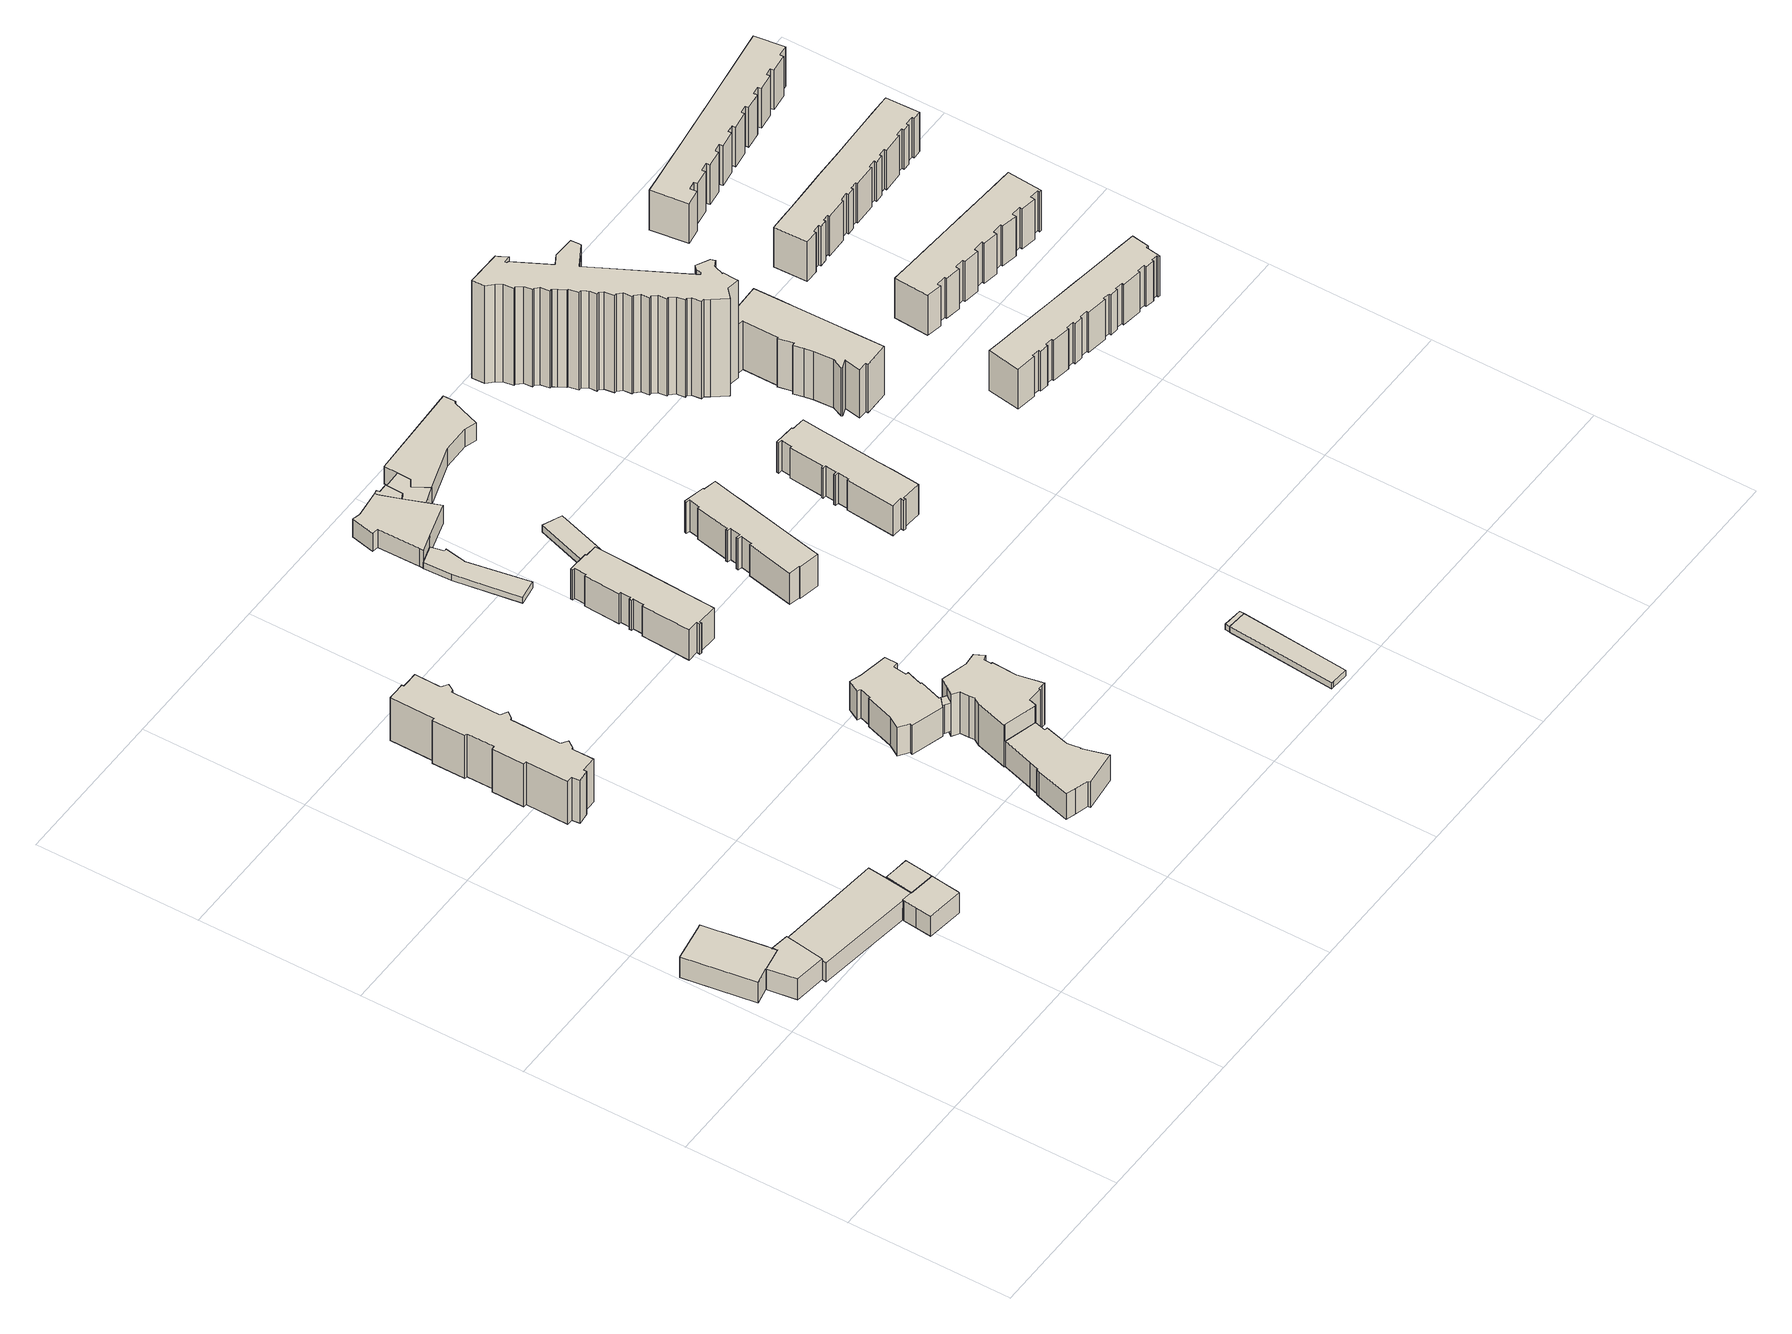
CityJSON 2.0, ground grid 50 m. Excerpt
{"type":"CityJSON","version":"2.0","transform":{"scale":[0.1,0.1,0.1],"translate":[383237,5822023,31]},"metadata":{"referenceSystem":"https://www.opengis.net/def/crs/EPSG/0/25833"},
"CityObjects":{
"building1":{"type":"Building","attributes":{"Gemeindeschluessel":"11000004","function":"31001_3065"},"address":[{"country":"Germany","locality":"Berlin","thoroughfareNumber":"1, 3","thoroughfareName":"Popitzweg"}],"children":["building1-1","building1-2","building1-3","building1-4","building1-5"]},
"building1-1":{"type":"BuildingPart","attributes":{"BezugspunktDach":"2200","measuredHeight":6.91,"storeysAboveGround":1},"parents":["building1"],"geometry":[{"type":"Solid","lod":"1","boundaries":[[[[0,1,2,3,4,5,6,7,8]],[[9,10,11,12,13,14,15,16,17]],[[9,17,8,7]],[[11,10,6,5]],[[12,11,5,4]],[[13,12,4,3]],[[14,13,3,2]],[[17,16,0,8]],[[10,9,7,6]],[[15,14,2,1]],[[16,15,1,0]]]]}]},
"building1-2":{"type":"BuildingPart","attributes":{"BezugspunktDach":"2200","measuredHeight":7.59,"storeysAboveGround":1},"parents":["building1"],"geometry":[{"type":"MultiSurface","lod":"1","boundaries":[[[18,19,20,21,22,23]],[[24,25,10,9,26,27]],[[24,27,23,22],[24,28,29,27]],[[30,28,22,21]],[[10,25,21,20]],[[7,6,10,20,19]],[[26,9,19,18]],[[27,26,18,23]],[[28,24,27,29]],[[25,24,28,30]],[[9,10,6,7]]]}]},
"building1-3":{"type":"BuildingPart","attributes":{"BezugspunktDach":"2200","measuredHeight":7.47,"storeysAboveGround":1},"parents":["building1"],"geometry":[{"type":"MultiSurface","lod":"1","boundaries":[[[31,32,29,28,30,33,34,35,36,37,38]],[[39,40,41,42,43,25,24,27,44,45,46]],[[39,46,38,37]],[[40,39,37,36]],[[41,40,36,35]],[[42,41,35,34]],[[43,42,34,33]],[[25,43,33,30]],[[44,27,29,32]],[[45,44,32,31]],[[46,45,31,38]],[[24,25,30,28]],[[47,27,24,28,29]]]}]},
"building1-4":{"type":"BuildingPart","attributes":{"BezugspunktDach":"2200","measuredHeight":7.45,"storeysAboveGround":1},"parents":["building1"],"geometry":[{"type":"MultiSurface","lod":"1","boundaries":[[[48,49,50,51,52,53,54,55]],[[14,56,57,58,59,60,61,15]],[[14,2,1,55,54]],[[56,14,54,53]],[[57,56,53,52]],[[58,57,52,51]],[[59,58,51,50]],[[1,2,14,15]],[[60,59,62,50,49]],[[61,60,49,48]],[[1,15,61,48,55]]]}]},
"building1-5":{"type":"BuildingPart","attributes":{"BezugspunktDach":"2200","measuredHeight":7.44,"storeysAboveGround":1},"parents":["building1"],"geometry":[{"type":"MultiSurface","lod":"1","boundaries":[[[63,64,65,50,66,67,68,69]],[[70,71,16,59,72,73,74,75]],[[70,75,69,68]],[[71,70,68,67]],[[16,71,67,66]],[[49,48,55,15,61,15,1,0,16,66,50]],[[59,76,60]],[[72,59,50,65]],[[73,72,65,64]],[[74,73,64,63]],[[75,74,63,69]],[[16,0,1,15]],[[59,60,49,50]],[[60,76,61,48,49]],[[61,15,55,48]]]}]},
"building2":{"type":"Building","attributes":{"Gemeindeschluessel":"11000004","BezugspunktDach":"2200","function":"31001_1010","measuredHeight":15.69,"storeysAboveGround":4},"address":[{"country":"Germany","locality":"Berlin","thoroughfareNumber":"2, 2A, 2B","thoroughfareName":"Popitzweg"}],"geometry":[{"type":"Solid","lod":"1","boundaries":[[[[77,78,79,80,81,82,83,84,85,86,87,88,89,90,91,92,93,94,95,96,97,98,99,100,101,102,103,104,105,106,107,108,109,110,111]],[[112,113,114,115,116,117,118,119,120,121,122,123,124,125,126,127,128,129,130,131,132,133,134,135,136,137,138,139,140,141,142,143,144,145,146]],[[112,146,111,110]],[[113,112,110,109]],[[114,113,109,108]],[[115,114,108,107]],[[116,115,107,106]],[[117,116,106,105]],[[118,117,105,104]],[[119,118,104,103]],[[120,119,103,102]],[[121,120,102,101]],[[122,121,101,100]],[[123,122,100,99]],[[124,123,99,98]],[[125,124,98,97]],[[126,125,97,96]],[[127,126,96,95]],[[128,127,95,94]],[[129,128,94,93]],[[130,129,93,92]],[[131,130,92,91]],[[132,131,91,90]],[[133,132,90,89]],[[134,133,89,88]],[[135,134,88,87]],[[136,135,87,86]],[[137,136,86,85]],[[138,137,85,84]],[[139,138,84,83]],[[140,139,83,82]],[[141,140,82,81]],[[142,141,81,80]],[[143,142,80,79]],[[144,143,79,78]],[[145,144,78,77]],[[146,145,77,111]]]]}]},
"building3":{"type":"Building","attributes":{"Gemeindeschluessel":"11000004","function":"31001_1010"},"address":[{"country":"Germany","locality":"Berlin","thoroughfareNumber":"74, 76","thoroughfareName":"Heilmannring"}],"children":["building3-1","building3-2"]},
"building3-1":{"type":"BuildingPart","attributes":{"BezugspunktDach":"2200","measuredHeight":15.17,"storeysAboveGround":4},"parents":["building3"],"geometry":[{"type":"MultiSurface","lod":"1","boundaries":[[[147,148,149,150,151,152,153,154,155,156,157,158,159,160,161,162,163,164,165,166,167,168,169]],[[170,171,172,173,174,175,176,177,178,179,180,181,182,183,184,185,186,187,188,189,190,191,192]],[[170,192,169,168]],[[171,170,168,167]],[[172,171,167,166]],[[173,172,166,165]],[[174,173,165,164]],[[175,174,164,163]],[[176,175,163,162]],[[177,176,162,161]],[[178,177,161,160]],[[179,178,160,159]],[[180,179,159,158]],[[181,180,158,157]],[[182,181,157,156]],[[183,182,156,155]],[[184,183,155,154]],[[185,184,154,153]],[[186,185,153,152]],[[187,186,152,151]],[[188,187,151,150]],[[189,188,150,149]],[[190,189,149,148]],[[193,194,148,147]],[[192,191,147,169]],[[195,191,190,194,193]]]}]},
"building3-2":{"type":"BuildingPart","attributes":{"BezugspunktDach":"2200","measuredHeight":9.36,"storeysAboveGround":4},"parents":["building3"],"geometry":[{"type":"MultiSurface","lod":"1","boundaries":[[[196,197,198,199,200,201,202,203,204,205,194,193,206,207,208,209,210]],[[211,212,213,214,215,216,217,218,219,220,221,222,223,224,225,226,227]],[[211,227,210,209]],[[212,211,209,208]],[[213,212,208,207]],[[214,213,207,206]],[[215,214,206,193]],[[216,215,191,190,228]],[[217,216,194,205]],[[218,217,205,204]],[[219,218,204,203]],[[220,219,203,202]],[[221,220,202,201]],[[222,221,201,200]],[[223,222,200,199]],[[224,223,199,198]],[[225,224,198,197]],[[226,225,197,196]],[[227,226,196,210]],[[228,190,191,193,194]]]}]},
"building4":{"type":"Building","attributes":{"Gemeindeschluessel":"11000004","BezugspunktDach":"2200","function":"31001_1010","measuredHeight":10.48,"storeysAboveGround":3},"address":[{"country":"Germany","locality":"Berlin","thoroughfareNumber":"78","thoroughfareName":"Heilmannring"}],"geometry":[{"type":"Solid","lod":"1","boundaries":[[[[229,230,231,232,233,234,235,236,237,238,239,240,241,242,243,244,245,246,247,248,249,250]],[[251,252,253,254,255,256,257,258,259,260,261,262,263,264,265,266,267,268,269,270,271,272]],[[251,272,250,249]],[[252,251,249,248]],[[253,252,248,247]],[[254,253,247,246]],[[255,254,246,245]],[[256,255,245,244]],[[257,256,244,243]],[[258,257,243,242]],[[259,258,242,241]],[[260,259,241,240]],[[261,260,240,239]],[[262,261,239,238]],[[263,262,238,237]],[[264,263,237,236]],[[265,264,236,235]],[[266,265,235,234]],[[267,266,234,233]],[[268,267,233,232]],[[269,268,232,231]],[[270,269,231,230]],[[271,270,230,229]],[[272,271,229,250]]]]}]},
"building5":{"type":"Building","attributes":{"Gemeindeschluessel":"11000004","BezugspunktDach":"2200","function":"51009_1610","measuredHeight":10.28,"storeysAboveGround":0},"address":[{"country":"Germany","locality":"Berlin"}],"geometry":[{"type":"Solid","lod":"1","boundaries":[[[[273,274,275,233,232]],[[276,277,278,279,280]],[[276,280,232,233]],[[277,276,233,275]],[[278,277,275,274]],[[279,278,274,273]],[[280,279,273,232]]]]}]},
"building6":{"type":"Building","attributes":{"Gemeindeschluessel":"11000004","BezugspunktDach":"2200","function":"31001_1010","measuredHeight":11.01,"storeysAboveGround":3},"address":[{"country":"Germany","locality":"Berlin","thoroughfareNumber":"94, 96","thoroughfareName":"Heilmannring"}],"geometry":[{"type":"Solid","lod":"1","boundaries":[[[[281,282,283,284,285,286,287,288,289,290,291,292,293,294,295,296,297,298,299,300,301,302,303,304,305,306]],[[307,308,309,310,311,312,313,314,315,316,317,318,319,320,321,322,323,324,325,326,327,328,329,330,331,332]],[[307,332,306,305]],[[308,307,305,304]],[[309,308,304,303]],[[310,309,303,302]],[[311,310,302,301]],[[312,311,301,300]],[[313,312,300,299]],[[314,313,299,298]],[[315,314,298,297]],[[316,315,297,296]],[[317,316,296,295]],[[318,317,295,294]],[[319,318,294,293]],[[320,319,293,292]],[[321,320,292,291]],[[322,321,291,290]],[[323,322,290,289]],[[324,323,289,288]],[[325,324,288,287]],[[326,325,287,286]],[[327,326,286,285]],[[328,327,285,284]],[[329,328,284,283]],[[330,329,283,282]],[[331,330,282,281]],[[332,331,281,306]]]]}]},
"building7":{"type":"Building","attributes":{"Gemeindeschluessel":"11000004","BezugspunktDach":"2200","function":"31001_2460","measuredHeight":2.25,"storeysAboveGround":1},"address":[{"country":"Germany","locality":"Berlin","thoroughfareNumber":"37 (1)","thoroughfareName":"Toeplerstraße"}],"geometry":[{"type":"Solid","lod":"1","boundaries":[[[[333,334,335,336,337,338,339,340,341]],[[342,343,344,345,346,347,348,349,350]],[[342,350,341,340]],[[343,342,340,339]],[[344,343,339,338]],[[345,344,338,337]],[[346,345,337,336]],[[347,346,336,335]],[[348,347,335,334]],[[349,348,334,333]],[[350,349,333,341]]]]}]},
"building8":{"type":"Building","attributes":{"Gemeindeschluessel":"11000004","function":"31001_2054"},"address":[{"country":"Germany","locality":"Berlin","thoroughfareNumber":"37","thoroughfareName":"Toeplerstraße"}],"children":["building8-1","building8-2"]},
"building8-1":{"type":"BuildingPart","attributes":{"BezugspunktDach":"2200","measuredHeight":6.58,"storeysAboveGround":1},"parents":["building8"],"geometry":[{"type":"MultiSurface","lod":"1","boundaries":[[[351,352,353,354,355,356,357,358,359,360,361,362]],[[363,364,365,366,367,368,369,370,371,372,373,374]],[[363,374,362,361]],[[364,363,361,360]],[[365,364,360,359]],[[368,367,357,356]],[[369,368,356,355]],[[370,369,355,354]],[[371,370,354,353]],[[372,371,353,352]],[[373,372,352,351]],[[374,373,351,362]],[[359,358,366,365]],[[367,375,366,358,357]]]}]},
"building8-2":{"type":"BuildingPart","attributes":{"BezugspunktDach":"2200","measuredHeight":6.58,"storeysAboveGround":1},"parents":["building8"],"geometry":[{"type":"MultiSurface","lod":"1","boundaries":[[[358,357,376,377,378,379,359]],[[380,381,382,383,367,366,365]],[[380,365,359,379]],[[381,380,379,378]],[[382,381,378,377]],[[383,382,377,376]],[[367,383,376,357]],[[366,384,367,357,358]],[[365,366,358,359]]]}]},
"building9":{"type":"Building","attributes":{"Gemeindeschluessel":"11000004","BezugspunktDach":"2200","function":"31001_2460","measuredHeight":2.53,"storeysAboveGround":1},"address":[{"country":"Germany","locality":"Berlin","thoroughfareNumber":"37 (2)","thoroughfareName":"Toeplerstraße"}],"geometry":[{"type":"Solid","lod":"1","boundaries":[[[[385,386,387,388]],[[389,390,391,392]],[[389,392,388,387]],[[390,389,387,386]],[[391,390,386,385]],[[392,391,385,388]]]]}]},
"building10":{"type":"Building","attributes":{"Gemeindeschluessel":"11000004","BezugspunktDach":"2200","function":"51009_1610","measuredHeight":5.82,"storeysAboveGround":0},"address":[{"country":"Germany","locality":"Berlin"}],"geometry":[{"type":"Solid","lod":"1","boundaries":[[[[393,394,395,396,397,398,399,400]],[[401,402,403,404,405,406,407,408]],[[401,408,400,399]],[[402,401,399,398]],[[403,402,398,397]],[[404,403,397,396]],[[405,404,396,395]],[[406,405,395,394]],[[407,406,394,393]],[[408,407,393,400]]]]}]},
"building11":{"type":"Building","attributes":{"Gemeindeschluessel":"11000004","BezugspunktDach":"2200","function":"31001_1010","measuredHeight":11.36,"storeysAboveGround":3},"address":[{"country":"Germany","locality":"Berlin","thoroughfareNumber":"90, 92","thoroughfareName":"Heilmannring"}],"geometry":[{"type":"Solid","lod":"1","boundaries":[[[[409,410,411,412,413,414,415,416,417,418,419,420,421,422,423,424,425,426,427,428,429,430,431,432,433,434]],[[435,436,437,438,439,440,441,442,443,444,445,446,447,448,449,450,451,452,453,454,455,456,457,458,459,460]],[[435,460,434,433]],[[436,435,433,432]],[[437,436,432,431]],[[438,437,431,430]],[[439,438,430,429]],[[440,439,429,428]],[[441,440,428,427]],[[442,441,427,426]],[[443,442,426,425]],[[444,443,425,424]],[[445,444,424,423]],[[446,445,423,422]],[[447,446,422,421]],[[448,447,421,420]],[[449,448,420,419]],[[450,449,419,418]],[[451,450,418,417]],[[452,451,417,416]],[[453,452,416,415]],[[454,453,415,414]],[[455,454,414,413]],[[456,455,413,412]],[[457,456,412,411]],[[458,457,411,410]],[[459,458,410,409]],[[460,459,409,434]]]]}]},
"building12":{"type":"Building","attributes":{"Gemeindeschluessel":"11000004","BezugspunktDach":"2200","function":"31001_2460","measuredHeight":2.1,"storeysAboveGround":1},"address":[{"country":"Germany","locality":"Berlin","thoroughfareNumber":"68 (1)","thoroughfareName":"Heilmannring"}],"geometry":[{"type":"Solid","lod":"1","boundaries":[[[[461,462,463,464,465]],[[466,467,468,469,470]],[[466,470,465,464]],[[467,466,464,463]],[[468,467,463,462]],[[469,468,462,461]],[[470,469,461,465]]]]}]},
"building13":{"type":"Building","attributes":{"Gemeindeschluessel":"11000004","BezugspunktDach":"2200","function":"31001_2054","measuredHeight":6.44,"storeysAboveGround":1},"address":[{"country":"Germany","locality":"Berlin","thoroughfareNumber":"25, 25A, 27, 29, 31, 33, 35","thoroughfareName":"Toeplerstraße"}],"geometry":[{"type":"Solid","lod":"1","boundaries":[[[[394,471,472,473,474,475,476,477,397,396,395]],[[478,479,480,481,482,483,484,485,486,487,488]],[[478,488,395,396]],[[479,478,396,397]],[[480,479,397,477]],[[481,480,477,476]],[[482,481,476,475]],[[483,482,475,474]],[[484,483,474,473]],[[485,484,473,472]],[[486,485,472,471]],[[487,486,471,394]],[[488,487,394,395]]]]}]},
"building14":{"type":"Building","attributes":{"Gemeindeschluessel":"11000004","BezugspunktDach":"2200","function":"51009_1610","measuredHeight":2,"storeysAboveGround":0},"address":[{"country":"Germany","locality":"Berlin"}],"geometry":[{"type":"Solid","lod":"1","boundaries":[[[[463,489,490,464]],[[491,492,493,494]],[[491,494,464,490]],[[492,491,490,489]],[[493,492,489,463]],[[494,493,463,464]]]]}]},
"building15":{"type":"Building","attributes":{"Gemeindeschluessel":"11000004","BezugspunktDach":"2200","function":"31001_1010","measuredHeight":11,"storeysAboveGround":3},"address":[{"country":"Germany","locality":"Berlin","thoroughfareNumber":"10, 8","thoroughfareName":"Schneppenhorstweg"}],"geometry":[{"type":"Solid","lod":"1","boundaries":[[[[495,496,497,498,499,500,501,502,503,504,505,506,507,508,509,510,511,512,513,514,515,516,517,518,519,520,521,522]],[[523,524,525,526,527,528,529,530,531,532,533,534,535,536,537,538,539,540,541,542,543,544,545,546,547,548,549,550]],[[523,550,522,521]],[[524,523,521,520]],[[525,524,520,519]],[[526,525,519,518]],[[527,526,518,517]],[[528,527,517,516]],[[529,528,516,515]],[[530,529,515,514]],[[531,530,514,513]],[[532,531,513,512]],[[533,532,512,511]],[[534,533,511,510]],[[535,534,510,509]],[[536,535,509,508]],[[537,536,508,507]],[[538,537,507,506]],[[539,538,506,505]],[[540,539,505,504]],[[541,540,504,503]],[[542,541,503,502]],[[543,542,502,501]],[[544,543,501,500]],[[545,544,500,499]],[[546,545,499,498]],[[547,546,498,497]],[[548,547,497,496]],[[549,548,496,495]],[[550,549,495,522]]]]}]},
"building16":{"type":"Building","attributes":{"Gemeindeschluessel":"11000004","BezugspunktDach":"2200","function":"31001_1010","measuredHeight":35.6,"storeysAboveGround":11},"address":[{"country":"Germany","locality":"Berlin","thoroughfareNumber":"2","thoroughfareName":"Schneppenhorstweg"}],"geometry":[{"type":"Solid","lod":"1","boundaries":[[[[551,552,553,554,555,556,557,558,559,560,561,562,563,564,565,566,567,568,569,570,571,572,573,574,575,576,577,578,579,580,581,582,583,584,585,586,587,588,589,590,591,592,593,594,595,596,597,598,599,600,601,602,603,604,605,606,607,608,609,610,611,612,613,614,615,616]],[[617,618,619,620,621,622,623,624,625,626,627,628,629,630,631,632,633,634,635,636,637,638,639,640,641,642,643,644,645,646,647,648,649,650,651,652,653,654,655,656,657,658,659,660,661,662,663,664,665,666,667,668,669,670,671,672,673,674,675,676,677,678,679,680,681,682]],[[617,682,616,615]],[[618,617,615,614]],[[619,618,614,613]],[[620,619,613,612]],[[621,620,612,611]],[[622,621,611,610]],[[623,622,610,609]],[[624,623,609,608]],[[625,624,608,607]],[[626,625,607,606]],[[627,626,606,605]],[[628,627,605,604]],[[629,628,604,603]],[[630,629,603,602]],[[631,630,602,601]],[[632,631,601,600]],[[633,632,600,599]],[[634,633,599,598]],[[635,634,598,597]],[[636,635,597,596]],[[637,636,596,595]],[[638,637,595,594]],[[639,638,594,593]],[[640,639,593,592]],[[641,640,592,591]],[[642,641,591,590]],[[643,642,590,589]],[[644,643,589,588]],[[645,644,588,587]],[[646,645,587,586]],[[647,646,586,585]],[[648,647,585,584]],[[649,648,584,583]],[[650,649,583,582]],[[651,650,582,581]],[[652,651,581,580]],[[653,652,580,579]],[[654,653,579,578]],[[655,654,578,577]],[[656,655,577,576]],[[657,656,576,575]],[[658,657,575,574]],[[659,658,574,573]],[[660,659,573,572]],[[661,660,572,571]],[[662,661,571,570]],[[663,662,570,569]],[[664,663,569,568]],[[665,664,568,567]],[[666,665,567,566]],[[667,666,566,565]],[[668,667,565,564]],[[669,668,564,563]],[[670,669,563,562]],[[671,670,562,561]],[[672,671,561,560]],[[673,672,560,559]],[[674,673,559,558]],[[675,674,558,557]],[[676,675,557,556]],[[677,676,556,555]],[[678,677,555,554]],[[679,678,554,553]],[[680,679,553,552]],[[681,680,552,551]],[[682,681,551,616]]]]}]},
"building17":{"type":"Building","attributes":{"Gemeindeschluessel":"11000004","BezugspunktDach":"2200","function":"51009_1610","measuredHeight":6.84,"storeysAboveGround":0},"address":[{"country":"Germany","locality":"Berlin"}],"geometry":[{"type":"Solid","lod":"1","boundaries":[[[[683,684,685,686,687,688]],[[689,690,691,692,693,694]],[[689,694,688,687]],[[690,689,687,686]],[[691,690,686,685]],[[692,691,685,684]],[[693,692,684,683]],[[694,693,683,688]]]]}]},
"building18":{"type":"Building","attributes":{"Gemeindeschluessel":"11000004","BezugspunktDach":"2200","function":"31001_1010","measuredHeight":17.65,"storeysAboveGround":5},"address":[{"country":"Germany","locality":"Berlin","thoroughfareNumber":"4, 6","thoroughfareName":"Schneppenhorstweg"}],"geometry":[{"type":"Solid","lod":"1","boundaries":[[[[695,696,697,698,699,700,701,702,703,704,705,706,707,708,709,710,711,712,713,714,715,716,717]],[[718,719,720,721,722,723,724,725,726,727,728,729,730,731,732,733,734,735,736,737,738,739,740]],[[718,740,717,716]],[[719,718,716,715]],[[720,719,715,714]],[[721,720,714,713]],[[722,721,713,712]],[[723,722,712,711]],[[724,723,711,710]],[[725,724,710,709]],[[726,725,709,708]],[[727,726,708,707]],[[728,727,707,706]],[[729,728,706,705]],[[730,729,705,704]],[[731,730,704,703]],[[732,731,703,702]],[[733,732,702,701]],[[734,733,701,700]],[[735,734,700,699]],[[736,735,699,698]],[[737,736,698,697]],[[738,737,697,696]],[[739,738,696,695]],[[740,739,695,717]]]]}]},
"building19":{"type":"Building","attributes":{"Gemeindeschluessel":"11000004","BezugspunktDach":"2200","function":"31001_1010","measuredHeight":14.62,"storeysAboveGround":4},"address":[{"country":"Germany","locality":"Berlin","thoroughfareNumber":"15, 17, 19, 21","thoroughfareName":"Schneppenhorstweg"}],"geometry":[{"type":"Solid","lod":"1","boundaries":[[[[741,742,743,744,745,746,747,748,749,750,751,752,753,754,755,756,757,758,759,760,761,762,763,764,765,766,767,768,769,770,771,772,773,774,775,776,777,778,779,780,781,782,783,784,785,786]],[[787,788,789,790,791,792,793,794,795,796,797,798,799,800,801,802,803,804,805,806,807,808,809,810,811,812,813,814,815,816,817,818,819,820,821,822,823,824,825,826,827,828,829,830,831,832]],[[787,832,786,785]],[[788,787,785,784]],[[789,788,784,783]],[[790,789,783,782]],[[791,790,782,781]],[[792,791,781,780]],[[793,792,780,779]],[[794,793,779,778]],[[795,794,778,777]],[[796,795,777,776]],[[797,796,776,775]],[[798,797,775,774]],[[799,798,774,773]],[[800,799,773,772]],[[801,800,772,771]],[[802,801,771,770]],[[803,802,770,769]],[[804,803,769,768]],[[805,804,768,767]],[[806,805,767,766]],[[807,806,766,765]],[[808,807,765,764]],[[809,808,764,763]],[[810,809,763,762]],[[811,810,762,761]],[[812,811,761,760]],[[813,812,760,759]],[[814,813,759,758]],[[815,814,758,757]],[[816,815,757,756]],[[817,816,756,755]],[[818,817,755,754]],[[819,818,754,753]],[[820,819,753,752]],[[821,820,752,751]],[[822,821,751,750]],[[823,822,750,749]],[[824,823,749,748]],[[825,824,748,747]],[[826,825,747,746]],[[827,826,746,745]],[[828,827,745,744]],[[829,828,744,743]],[[830,829,743,742]],[[831,830,742,741]],[[832,831,741,786]]]]}]},
"building20":{"type":"Building","attributes":{"Gemeindeschluessel":"11000004","BezugspunktDach":"2200","function":"31001_1010","measuredHeight":14.63,"storeysAboveGround":4},"address":[{"country":"Germany","locality":"Berlin","thoroughfareNumber":"11, 13, 9","thoroughfareName":"Schneppenhorstweg"}],"geometry":[{"type":"Solid","lod":"1","boundaries":[[[[833,834,835,836,837,838,839,840,841,842,843,844,845,846,847,848,849,850,851,852,853,854,855,856,857,858,859,860,861,862,863,864,865,866]],[[867,868,869,870,871,872,873,874,875,876,877,878,879,880,881,882,883,884,885,886,887,888,889,890,891,892,893,894,895,896,897,898,899,900]],[[867,900,866,865]],[[868,867,865,864]],[[869,868,864,863]],[[870,869,863,862]],[[871,870,862,861]],[[872,871,861,860]],[[873,872,860,859]],[[874,873,859,858]],[[875,874,858,857]],[[876,875,857,856]],[[877,876,856,855]],[[878,877,855,854]],[[879,878,854,853]],[[880,879,853,852]],[[881,880,852,851]],[[882,881,851,850]],[[883,882,850,849]],[[884,883,849,848]],[[885,884,848,847]],[[886,885,847,846]],[[887,886,846,845]],[[888,887,845,844]],[[889,888,844,843]],[[890,889,843,842]],[[891,890,842,841]],[[892,891,841,840]],[[893,892,840,839]],[[894,893,839,838]],[[895,894,838,837]],[[896,895,837,836]],[[897,896,836,835]],[[898,897,835,834]],[[899,898,834,833]],[[900,899,833,866]]]]}]},
"building21":{"type":"Building","attributes":{"Gemeindeschluessel":"11000004","BezugspunktDach":"2200","function":"31001_1010","measuredHeight":14.46,"storeysAboveGround":4},"address":[{"country":"Germany","locality":"Berlin","thoroughfareNumber":"1, 3, 5, 7","thoroughfareName":"Schneppenhorstweg"}],"geometry":[{"type":"Solid","lod":"1","boundaries":[[[[901,902,903,904,905,906,907,908,909,910,911,912,913,914,915,916,917,918,919,920,921,922,923,924,925,926,927,928,929,930,931,932,933,934,935,936,937,938,939,940,941,942,943,944]],[[945,946,947,948,949,950,951,952,953,954,955,956,957,958,959,960,961,962,963,964,965,966,967,968,969,970,971,972,973,974,975,976,977,978,979,980,981,982,983,984,985,986,987,988]],[[945,988,944,943]],[[946,945,943,942]],[[947,946,942,941]],[[948,947,941,940]],[[949,948,940,939]],[[950,949,939,938]],[[951,950,938,937]],[[952,951,937,936]],[[953,952,936,935]],[[954,953,935,934]],[[955,954,934,933]],[[956,955,933,932]],[[957,956,932,931]],[[958,957,931,930]],[[959,958,930,929]],[[960,959,929,928]],[[961,960,928,927]],[[962,961,927,926]],[[963,962,926,925]],[[964,963,925,924]],[[965,964,924,923]],[[966,965,923,922]],[[967,966,922,921]],[[968,967,921,920]],[[969,968,920,919]],[[970,969,919,918]],[[971,970,918,917]],[[972,971,917,916]],[[973,972,916,915]],[[974,973,915,914]],[[975,974,914,913]],[[976,975,913,912]],[[977,976,912,911]],[[978,977,911,910]],[[979,978,910,909]],[[980,979,909,908]],[[981,980,908,907]],[[982,981,907,906]],[[983,982,906,905]],[[984,983,905,904]],[[985,984,904,903]],[[986,985,903,902]],[[987,986,902,901]],[[988,987,901,944]]]]}]},
"building22":{"type":"Building","attributes":{"Gemeindeschluessel":"11000004","BezugspunktDach":"2200","function":"31001_1010","measuredHeight":14.44,"storeysAboveGround":4},"address":[{"country":"Germany","locality":"Berlin","thoroughfareNumber":"15, 17, 19, 21","thoroughfareName":"Toeplerstraße"}],"geometry":[{"type":"Solid","lod":"1","boundaries":[[[[989,990,991,992,993,994,995,996,997,998,999,1000,1001,1002,1003,1004,1005,1006,1007,1008,1009,1010,1011,1012,1013,1014,1015,1016,1017,1018,1019,1020,1021,1022,1023,1024,1025,1026,1027,1028,1029,1030]],[[1031,1032,1033,1034,1035,1036,1037,1038,1039,1040,1041,1042,1043,1044,1045,1046,1047,1048,1049,1050,1051,1052,1053,1054,1055,1056,1057,1058,1059,1060,1061,1062,1063,1064,1065,1066,1067,1068,1069,1070,1071,1072]],[[1031,1072,1030,1029]],[[1032,1031,1029,1028]],[[1033,1032,1028,1027]],[[1034,1033,1027,1026]],[[1035,1034,1026,1025]],[[1036,1035,1025,1024]],[[1037,1036,1024,1023]],[[1038,1037,1023,1022]],[[1039,1038,1022,1021]],[[1040,1039,1021,1020]],[[1041,1040,1020,1019]],[[1042,1041,1019,1018]],[[1043,1042,1018,1017]],[[1044,1043,1017,1016]],[[1045,1044,1016,1015]],[[1046,1045,1015,1014]],[[1047,1046,1014,1013]],[[1048,1047,1013,1012]],[[1049,1048,1012,1011]],[[1050,1049,1011,1010]],[[1051,1050,1010,1009]],[[1052,1051,1009,1008]],[[1053,1052,1008,1007]],[[1054,1053,1007,1006]],[[1055,1054,1006,1005]],[[1056,1055,1005,1004]],[[1057,1056,1004,1003]],[[1058,1057,1003,1002]],[[1059,1058,1002,1001]],[[1060,1059,1001,1000]],[[1061,1060,1000,999]],[[1062,1061,999,998]],[[1063,1062,998,997]],[[1064,1063,997,996]],[[1065,1064,996,995]],[[1066,1065,995,994]],[[1067,1066,994,993]],[[1068,1067,993,992]],[[1069,1068,992,991]],[[1070,1069,991,990]],[[1071,1070,990,989]],[[1072,1071,989,1030]]]]}]}
},
"vertices":[
[496,485,69],[532,480,69],[542,566,69],[548,624,69],[244,657,69],[237,658,69],[219,660,69],[202,539,69],[200,526,69],[202,539,0],[219,660,0],[237,658,0],[244,657,0],[548,624,0],[542,566,0],[532,480,0],[496,485,0],[200,526,0],
[106,552,76],[202,539,76],[219,660,76],[164,668,76],[166,653,76],[92,640,76],[166,653,0],[164,668,0],[106,552,0],[92,640,0],[166,653,75],[92,640,75],[164,668,75],
[40,631,75],[92,641,75],[161,687,75],[142,809,75],[140,820,75],[132,871,75],[119,868,75],[7,850,75],[119,868,0],[132,871,0],[140,820,0],[142,809,0],[161,687,0],[92,641,0],[40,631,0],[7,850,0],[92,640,19],
[538,479,73],[604,470,73],[610,470,73],[620,556,73],[581,561,73],[548,565,73],[542,566,73],[532,480,73],[548,565,0],[581,561,0],[620,556,0],[610,470,0],[604,470,0],[538,479,0],[610,470,37],
[598,377,73],[599,383,73],[604,423,73],[496,485,73],[495,479,73],[491,439,73],[486,392,73],[491,439,0],[495,479,0],[604,423,0],[599,383,0],[598,377,0],[486,392,0],[599,471,0],
[309,1521,163],[308,1393,163],[326,1392,163],[329,1368,163],[365,1372,163],[365,1381,163],[412,1381,163],[412,1443,163],[412,1449,163],[417,1449,163],[432,1471,163],[413,1484,163],[414,1629,163],[414,1638,163],[419,1639,163],[435,1659,163],[414,1671,163],[415,1812,163],[415,1820,163],[421,1820,163],[434,1842,163],[415,1854,163],[416,1934,163],[392,1934,163],[365,1935,163],[366,1941,163],[343,1941,163],[312,1941,163],[311,1805,163],[302,1805,163],[302,1705,163],[310,1704,163],[310,1620,163],[300,1620,163],[299,1522,163],[300,1620,6],[310,1620,6],[310,1704,6],[302,1705,6],[302,1805,6],[311,1805,6],[312,1941,6],[343,1941,6],[366,1941,6],[365,1935,6],[392,1934,6],[416,1934,6],[415,1854,6],[434,1842,6],[421,1820,6],[415,1820,6],[415,1812,6],[414,1671,6],[435,1659,6],[419,1639,6],[414,1638,6],[414,1629,6],[413,1484,6],[432,1471,6],[417,1449,6],[412,1449,6],[412,1443,6],[412,1381,6],[365,1381,6],[365,1372,6],[329,1368,6],[326,1392,6],[308,1393,6],[309,1521,6],[299,1522,6],
[1100,565,161],[1199,538,161],[1202,538,161],[1208,561,161],[1255,559,161],[1255,564,161],[1270,563,161],[1281,563,161],[1266,640,161],[1269,716,161],[1265,716,161],[1266,739,161],[1282,744,161],[1267,773,161],[1229,770,161],[1149,791,161],[1130,764,161],[1114,741,161],[1135,727,161],[1136,699,161],[1137,683,161],[1125,664,161],[1096,566,161],[1125,664,9],[1137,683,9],[1136,699,9],[1135,727,9],[1114,741,9],[1130,764,9],[1149,791,9],[1229,770,9],[1267,773,9],[1282,744,9],[1266,739,9],[1265,716,9],[1269,716,9],[1266,640,9],[1281,563,9],[1270,563,9],[1255,564,9],[1255,559,9],[1208,561,9],[1202,538,9],[1199,538,9],[1100,565,9],[1096,566,9],[1100,565,100],[1199,538,100],[1100,565,69],
[1056,320,100],[1095,308,100],[1097,300,100],[1206,311,100],[1184,389,100],[1186,390,100],[1182,416,100],[1180,429,100],[1199,501,100],[1190,503,100],[1071,469,100],[1062,440,100],[1058,441,100],[1055,431,100],[1025,329,100],[1055,431,7],[1058,441,7],[1062,440,7],[1071,469,7],[1100,565,7],[1199,538,7],[1190,503,7],[1199,501,7],[1180,429,7],[1182,416,7],[1186,390,7],[1184,389,7],[1206,311,7],[1097,300,7],[1095,308,7],[1056,320,7],[1025,329,7],[1199,538,73],
[993,787,131],[990,779,131],[1088,750,131],[1092,754,131],[1115,774,131],[1111,777,131],[1133,844,131],[1129,845,131],[1135,864,131],[1145,894,131],[1137,895,131],[1142,936,131],[1158,936,131],[1158,974,131],[1071,990,131],[1036,1002,131],[1017,966,131],[1028,962,131],[1017,926,131],[1013,928,131],[986,844,131],[964,808,131],[986,844,26],[1013,928,26],[1017,926,26],[1028,962,26],[1017,966,26],[1036,1002,26],[1071,990,26],[1158,974,26],[1158,936,26],[1142,936,26],[1137,895,26],[1145,894,26],[1135,864,26],[1129,845,26],[1133,844,26],[1111,777,26],[1115,774,26],[1092,754,26],[1088,750,26],[990,779,26],[993,787,26],[964,808,26],
[1098,750,131],[1114,741,131],[1130,764,131],[1115,774,28],[1130,764,28],[1114,741,28],[1098,750,28],[1092,754,28],
[1008,1454,120],[1007,1444,120],[1013,1443,120],[1013,1448,120],[1076,1445,120],[1080,1530,120],[1082,1571,120],[1089,1713,120],[1091,1750,120],[1094,1823,120],[1055,1825,120],[1056,1829,120],[992,1832,120],[992,1826,120],[999,1825,120],[997,1788,120],[990,1788,120],[985,1678,120],[992,1678,120],[990,1646,120],[983,1646,120],[983,1639,120],[990,1638,120],[988,1604,120],[981,1604,120],[974,1455,120],[981,1604,10],[988,1604,10],[990,1638,10],[983,1639,10],[983,1646,10],[990,1646,10],[992,1678,10],[985,1678,10],[990,1788,10],[997,1788,10],[999,1825,10],[992,1826,10],[992,1832,10],[1056,1829,10],[1055,1825,10],[1094,1823,10],[1091,1750,10],[1089,1713,10],[1082,1571,10],[1080,1530,10],[1076,1445,10],[1013,1448,10],[1013,1443,10],[1007,1444,10],[1008,1454,10],[974,1455,10],
[879,2125,33],[911,1926,33],[971,1935,33],[937,2122,33],[948,2187,33],[941,2187,33],[932,2226,33],[880,2211,33],[875,2210,33],[880,2211,11],[932,2226,11],[941,2187,11],[948,2187,11],[937,2122,11],[971,1935,11],[911,1926,11],[879,2125,11],[875,2210,11],
[878,2351,73],[880,2223,73],[880,2211,73],[932,2226,73],[1044,2258,73],[1027,2302,73],[1005,2361,73],[983,2422,73],[983,2430,73],[899,2420,73],[875,2426,73],[859,2355,73],[875,2426,7],[899,2420,7],[983,2430,7],[983,2422,7],[1005,2361,7],[1027,2302,7],[1044,2258,7],[932,2226,7],[880,2211,7],[880,2223,7],[878,2351,7],[859,2355,7],[1004,2366,7],
[1022,2369,73],[1024,2423,73],[996,2422,73],[994,2432,73],[994,2432,7],[996,2422,7],[1024,2423,7],[1022,2369,7],[985,2418,7],
[1164,1844,31],[1215,2005,31],[1159,2029,31],[1106,1863,31],[1159,2029,5],[1215,2005,5],[1164,1844,5],[1106,1863,5],
[1027,2302,66],[1087,2322,66],[1060,2369,66],[1082,2383,66],[1083,2425,66],[1024,2423,66],[1022,2369,66],[1005,2361,66],[1022,2369,8],[1024,2423,8],[1083,2425,8],[1082,2383,8],[1060,2369,8],[1087,2322,8],[1027,2302,8],[1005,2361,8],
[1319,1343,123],[1319,1340,123],[1382,1327,123],[1399,1408,123],[1408,1450,123],[1437,1590,123],[1445,1629,123],[1459,1694,123],[1420,1702,123],[1421,1706,123],[1357,1720,123],[1355,1714,123],[1366,1711,123],[1359,1677,123],[1354,1678,123],[1333,1574,123],[1328,1575,123],[1327,1569,123],[1338,1566,123],[1332,1534,123],[1319,1537,123],[1318,1530,123],[1330,1527,123],[1323,1492,123],[1316,1493,123],[1286,1350,123],[1316,1493,9],[1323,1492,9],[1330,1527,9],[1318,1530,9],[1319,1537,9],[1332,1534,9],[1338,1566,9],[1327,1569,9],[1328,1575,9],[1333,1574,9],[1354,1678,9],[1359,1677,9],[1366,1711,9],[1355,1714,9],[1357,1720,9],[1421,1706,9],[1420,1702,9],[1459,1694,9],[1445,1629,9],[1437,1590,9],[1408,1450,9],[1399,1408,9],[1382,1327,9],[1319,1340,9],[1319,1343,9],[1286,1350,9],
[1793,8,43],[1843,4,43],[1871,336,43],[1812,341,43],[1784,9,43],[1812,341,22],[1871,336,22],[1843,4,22],[1793,8,22],[1784,9,22],
[1226,2365,66],[1311,2367,66],[1346,2355,66],[1377,2441,66],[1382,2442,66],[1381,2479,66],[1085,2467,66],[1082,2383,2],[1083,2425,2],[1085,2467,2],[1381,2479,2],[1382,2442,2],[1377,2441,2],[1346,2355,2],[1311,2367,2],[1226,2365,2],[1087,2322,2],[1060,2369,2],
[1872,350,43],[1813,355,43],[1813,355,23],[1872,350,23],[1871,336,23],[1812,341,23],
[1672,1262,119],[1671,1252,119],[1678,1251,119],[1678,1257,119],[1740,1252,119],[1748,1339,119],[1751,1382,119],[1764,1527,119],[1768,1574,119],[1773,1629,119],[1732,1633,119],[1732,1637,119],[1669,1642,119],[1668,1635,119],[1680,1634,119],[1677,1601,119],[1669,1601,119],[1660,1495,119],[1655,1495,119],[1655,1489,119],[1665,1488,119],[1662,1454,119],[1651,1455,119],[1650,1448,119],[1661,1447,119],[1658,1413,119],[1653,1414,119],[1640,1264,119],[1653,1414,9],[1658,1413,9],[1661,1447,9],[1650,1448,9],[1651,1455,9],[1662,1454,9],[1665,1488,9],[1655,1489,9],[1655,1495,9],[1660,1495,9],[1669,1601,9],[1677,1601,9],[1680,1634,9],[1668,1635,9],[1669,1642,9],[1732,1637,9],[1732,1633,9],[1773,1629,9],[1768,1574,9],[1764,1527,9],[1751,1382,9],[1748,1339,9],[1740,1252,9],[1678,1257,9],[1678,1251,9],[1671,1252,9],[1672,1262,9],[1640,1264,9],
[1526,2447,364],[1545,2428,364],[1556,2410,364],[1561,2379,364],[1566,2380,364],[1580,2363,364],[1583,2337,364],[1589,2336,364],[1600,2325,364],[1604,2297,364],[1610,2297,364],[1611,2295,364],[1618,2283,364],[1630,2261,364],[1633,2261,364],[1639,2231,364],[1646,2230,364],[1659,2213,364],[1661,2189,364],[1668,2189,364],[1677,2178,364],[1681,2149,364],[1688,2148,364],[1700,2135,364],[1703,2109,364],[1708,2108,364],[1721,2094,364],[1723,2069,364],[1730,2069,364],[1742,2055,364],[1745,2029,364],[1750,2029,364],[1764,2013,364],[1767,1987,364],[1774,1988,364],[1782,1978,364],[1786,1949,364],[1795,1949,364],[1804,1934,364],[1835,1894,364],[1862,1919,364],[1900,1912,364],[1901,1923,364],[1903,1960,364],[1899,1960,364],[1911,1991,364],[1929,2000,364],[1925,2014,364],[1886,2035,364],[1874,2023,364],[1873,2009,364],[1865,2005,364],[1719,2283,364],[1752,2301,364],[1787,2321,364],[1787,2327,364],[1785,2353,364],[1720,2355,364],[1690,2338,364],[1634,2444,364],[1628,2446,364],[1628,2452,364],[1649,2452,364],[1645,2458,364],[1631,2484,364],[1524,2486,364],[1631,2484,8],[1645,2458,8],[1649,2452,8],[1628,2452,8],[1628,2446,8],[1634,2444,8],[1690,2338,8],[1720,2355,8],[1785,2353,8],[1787,2327,8],[1787,2321,8],[1752,2301,8],[1719,2283,8],[1865,2005,8],[1873,2009,8],[1874,2023,8],[1886,2035,8],[1925,2014,8],[1929,2000,8],[1911,1991,8],[1899,1960,8],[1903,1960,8],[1901,1923,8],[1900,1912,8],[1862,1919,8],[1835,1894,8],[1804,1934,8],[1795,1949,8],[1786,1949,8],[1782,1978,8],[1774,1988,8],[1767,1987,8],[1764,2013,8],[1750,2029,8],[1745,2029,8],[1742,2055,8],[1730,2069,8],[1723,2069,8],[1721,2094,8],[1708,2108,8],[1703,2109,8],[1700,2135,8],[1688,2148,8],[1681,2149,8],[1677,2178,8],[1668,2189,8],[1661,2189,8],[1659,2213,8],[1646,2230,8],[1639,2231,8],[1633,2261,8],[1630,2261,8],[1618,2283,8],[1611,2295,8],[1610,2297,8],[1604,2297,8],[1600,2325,8],[1589,2336,8],[1583,2337,8],[1580,2363,8],[1566,2380,8],[1561,2379,8],[1556,2410,8],[1545,2428,8],[1526,2447,8],[1524,2486,8],
[1766,2274,94],[1817,2301,94],[1817,2326,94],[1787,2327,94],[1787,2321,94],[1752,2301,94],[1787,2321,26],[1787,2327,26],[1817,2326,26],[1817,2301,26],[1766,2274,26],[1752,2301,26],
[1934,1920,184],[1934,1811,184],[1930,1811,184],[1939,1765,184],[1930,1764,184],[1937,1733,184],[1942,1707,184],[1945,1648,184],[1931,1615,184],[1934,1612,184],[1960,1622,184],[1951,1571,184],[1979,1571,184],[1979,1564,184],[2056,1565,184],[2053,1671,184],[2053,1706,184],[2050,1845,184],[2049,1875,184],[2047,1961,184],[1934,1958,184],[1903,1960,184],[1901,1923,184],[1903,1960,7],[1934,1958,7],[2047,1961,7],[2049,1875,7],[2050,1845,7],[2053,1706,7],[2053,1671,7],[2056,1565,7],[1979,1564,7],[1979,1571,7],[1951,1571,7],[1960,1622,7],[1934,1612,7],[1931,1615,7],[1945,1648,7],[1942,1707,7],[1937,1733,7],[1930,1764,7],[1939,1765,7],[1930,1811,7],[1934,1811,7],[1934,1920,7],[1901,1923,7],
[2263,1239,153],[2264,1246,153],[2288,1242,153],[2288,1236,153],[2315,1232,153],[2316,1238,153],[2339,1235,153],[2339,1228,153],[2395,1220,153],[2396,1226,153],[2421,1223,153],[2420,1216,153],[2447,1213,153],[2448,1219,153],[2474,1215,153],[2473,1209,153],[2536,1199,153],[2537,1206,153],[2559,1203,153],[2558,1196,153],[2583,1193,153],[2584,1199,153],[2608,1195,153],[2607,1189,153],[2669,1180,153],[2669,1186,153],[2694,1183,153],[2693,1177,153],[2721,1172,153],[2722,1179,153],[2741,1176,153],[2740,1170,153],[2745,1169,153],[2752,1215,153],[2759,1213,153],[2767,1267,153],[2705,1276,153],[2670,1281,153],[2581,1294,153],[2539,1300,153],[2445,1314,153],[2406,1320,153],[2310,1334,153],[2267,1340,153],[2217,1348,153],[2202,1248,153],[2217,1348,7],[2267,1340,7],[2310,1334,7],[2406,1320,7],[2445,1314,7],[2539,1300,7],[2581,1294,7],[2670,1281,7],[2705,1276,7],[2767,1267,7],[2759,1213,7],[2752,1215,7],[2745,1169,7],[2740,1170,7],[2741,1176,7],[2722,1179,7],[2721,1172,7],[2693,1177,7],[2694,1183,7],[2669,1186,7],[2669,1180,7],[2607,1189,7],[2608,1195,7],[2584,1199,7],[2583,1193,7],[2558,1196,7],[2559,1203,7],[2537,1206,7],[2536,1199,7],[2473,1209,7],[2474,1215,7],[2448,1219,7],[2447,1213,7],[2420,1216,7],[2421,1223,7],[2396,1226,7],[2395,1220,7],[2339,1228,7],[2339,1235,7],[2316,1238,7],[2315,1232,7],[2288,1236,7],[2288,1242,7],[2264,1246,7],[2263,1239,7],[2202,1248,7],
[2343,1579,155],[2344,1590,155],[2375,1588,155],[2375,1582,155],[2421,1573,155],[2422,1585,155],[2452,1583,155],[2452,1576,155],[2500,1568,155],[2501,1579,155],[2535,1577,155],[2534,1570,155],[2580,1562,155],[2581,1573,155],[2613,1571,155],[2613,1565,155],[2661,1556,155],[2661,1568,155],[2693,1565,155],[2692,1557,155],[2739,1549,155],[2740,1562,155],[2769,1560,155],[2768,1553,155],[2775,1553,155],[2783,1660,155],[2721,1664,155],[2681,1667,155],[2568,1675,155],[2528,1678,155],[2413,1686,155],[2371,1689,155],[2303,1694,155],[2296,1589,155],[2303,1694,9],[2371,1689,9],[2413,1686,9],[2528,1678,9],[2568,1675,9],[2681,1667,9],[2721,1664,9],[2783,1660,9],[2775,1553,9],[2768,1553,9],[2769,1560,9],[2740,1562,9],[2739,1549,9],[2692,1557,9],[2693,1565,9],[2661,1568,9],[2661,1556,9],[2613,1565,9],[2613,1571,9],[2581,1573,9],[2580,1562,9],[2534,1570,9],[2535,1577,9],[2501,1579,9],[2500,1568,9],[2452,1576,9],[2452,1583,9],[2422,1585,9],[2421,1573,9],[2375,1582,9],[2375,1588,9],[2344,1590,9],[2343,1579,9],[2296,1589,9],
[2287,1953,156],[2329,1954,156],[2329,1961,156],[2353,1962,156],[2354,1955,156],[2377,1956,156],[2377,1962,156],[2397,1963,156],[2397,1956,156],[2463,1958,156],[2463,1965,156],[2489,1966,156],[2489,1959,156],[2513,1960,156],[2513,1967,156],[2535,1967,156],[2536,1961,156],[2604,1963,156],[2603,1970,156],[2627,1970,156],[2627,1963,156],[2653,1964,156],[2653,1971,156],[2677,1972,156],[2677,1965,156],[2740,1967,156],[2739,1974,156],[2764,1975,156],[2764,1968,156],[2785,1968,156],[2785,1975,156],[2813,1976,156],[2813,1969,156],[2839,1970,156],[2835,2072,156],[2770,2070,156],[2732,2069,156],[2644,2066,156],[2600,2064,156],[2506,2062,156],[2464,2060,156],[2370,2057,156],[2328,2056,156],[2284,2055,156],[2328,2056,12],[2370,2057,12],[2464,2060,12],[2506,2062,12],[2600,2064,12],[2644,2066,12],[2732,2069,12],[2770,2070,12],[2835,2072,12],[2839,1970,12],[2813,1969,12],[2813,1976,12],[2785,1975,12],[2785,1968,12],[2764,1968,12],[2764,1975,12],[2739,1974,12],[2740,1967,12],[2677,1965,12],[2677,1972,12],[2653,1971,12],[2653,1964,12],[2627,1963,12],[2627,1970,12],[2603,1970,12],[2604,1963,12],[2536,1961,12],[2535,1967,12],[2513,1967,12],[2513,1960,12],[2489,1959,12],[2489,1966,12],[2463,1965,12],[2463,1958,12],[2397,1956,12],[2397,1963,12],[2377,1962,12],[2377,1956,12],[2354,1955,12],[2353,1962,12],[2329,1961,12],[2329,1954,12],[2287,1953,12],[2284,2055,12],
[2234,2282,159],[2283,2289,159],[2280,2311,159],[2305,2315,159],[2307,2304,159],[2355,2310,159],[2353,2321,159],[2380,2325,159],[2382,2314,159],[2432,2321,159],[2431,2331,159],[2456,2335,159],[2457,2324,159],[2509,2331,159],[2508,2342,159],[2531,2345,159],[2532,2334,159],[2586,2342,159],[2585,2352,159],[2609,2355,159],[2610,2345,159],[2661,2352,159],[2659,2362,159],[2684,2366,159],[2686,2355,159],[2736,2362,159],[2735,2372,159],[2758,2376,159],[2760,2365,159],[2814,2372,159],[2813,2383,159],[2846,2387,159],[2834,2478,159],[2767,2469,159],[2725,2463,159],[2613,2448,159],[2571,2442,159],[2459,2427,159],[2423,2422,159],[2309,2407,159],[2265,2401,159],[2219,2395,159],[2265,2401,14],[2309,2407,14],[2423,2422,14],[2459,2427,14],[2571,2442,14],[2613,2448,14],[2725,2463,14],[2767,2469,14],[2834,2478,14],[2846,2387,14],[2813,2383,14],[2814,2372,14],[2760,2365,14],[2758,2376,14],[2735,2372,14],[2736,2362,14],[2686,2355,14],[2684,2366,14],[2659,2362,14],[2661,2352,14],[2610,2345,14],[2609,2355,14],[2585,2352,14],[2586,2342,14],[2532,2334,14],[2531,2345,14],[2508,2342,14],[2509,2331,14],[2457,2324,14],[2456,2335,14],[2431,2331,14],[2432,2321,14],[2382,2314,14],[2380,2325,14],[2353,2321,14],[2355,2310,14],[2307,2304,14],[2305,2315,14],[2280,2311,14],[2283,2289,14],[2234,2282,14],[2219,2395,14]
]}
